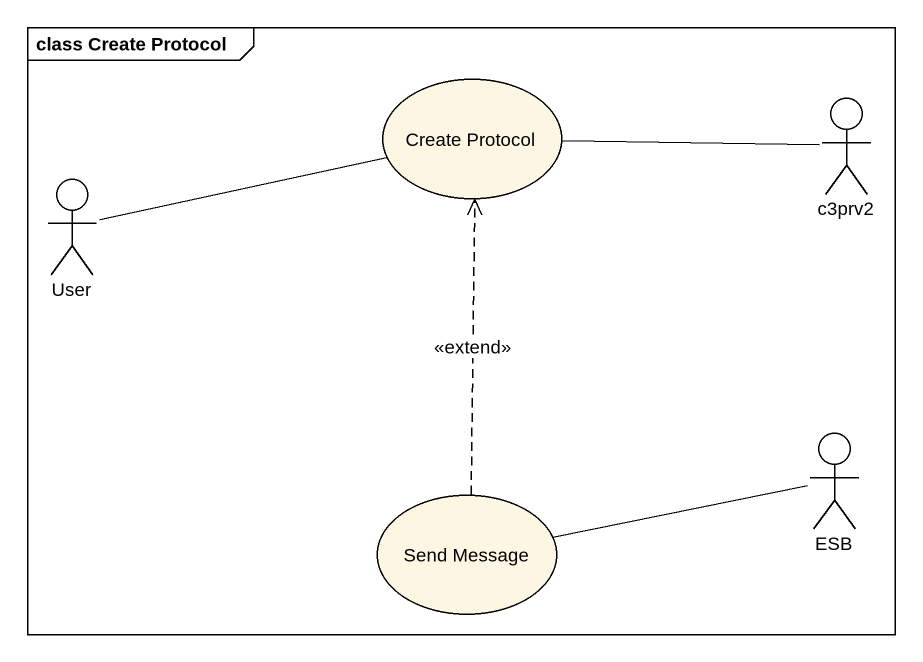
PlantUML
@startuml
mainframe class Create Protocol
usecase "Create Protocol" as Create_Protocol
actor c3prv2
actor User
actor ESB
usecase "Send Message" as Send_Message
Create_Protocol -right- c3prv2
User -right- Create_Protocol
Send_Message .up.> Create_Protocol : <<extend>>
Send_Message -right- ESB
@enduml
